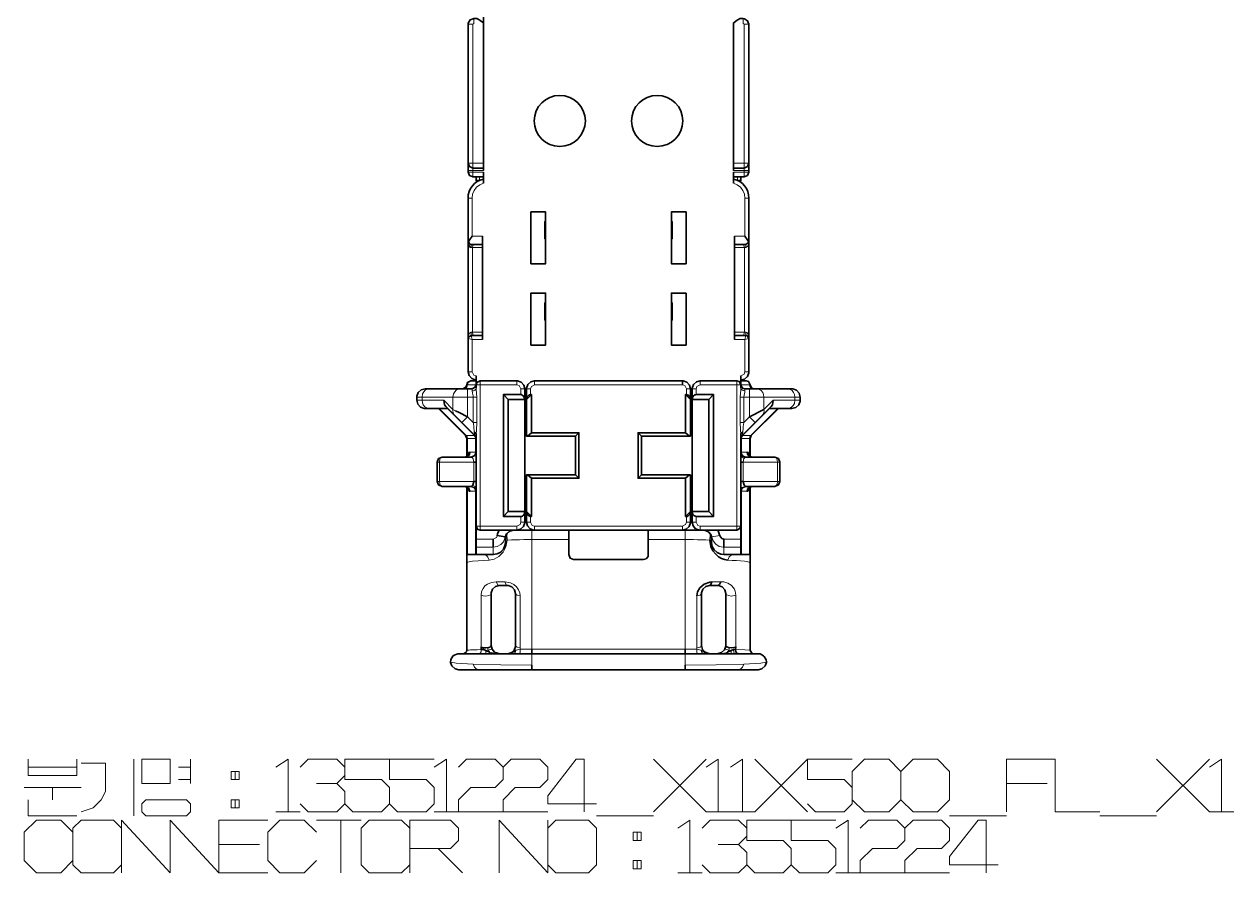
# Model space of a CAD drawing. Header units: millimetres. Extents: x 0 to 174, y 0 to 33.
# Drawn here: x 22.309 to 25.242, y 19.308 to 21.365 of the extents above; entities that cross this region are included whole.
import ezdxf

# ---------------------------------------------------------------- set-up
doc = ezdxf.new("R2010")
doc.units = ezdxf.units.MM
doc.layers.add('PDF_Geomertry', color=7, linetype='Continuous', true_color=0x405f80)

msp = doc.modelspace()

# ---------------------------------------------------------------- linework, layer by layer
at = {"layer": 'PDF_Geomertry', "color": 7, "lineweight": 35}
for points in [[(23.4224, 21.3683), (23.4224, 21.3668), (23.4224, 21.0282), (23.4224, 21.0164), (23.3968, 21.0164), (23.3885, 21.0199), (23.385, 21.0282), (23.385, 21.3649), (23.3853, 21.3675), (23.39, 21.3756), (23.3987, 21.3786), (23.4062, 21.3786), (23.4068, 21.3786), (23.4078, 21.3782), (23.4133, 21.375), (23.4146, 21.3742), (23.4224, 21.3683), (23.4224, 21.5626)], [(23.385, 21.0282), (23.385, 21.0106), (23.385, 21.0065), (23.3885, 20.9982), (23.3968, 20.9947), (23.4224, 20.9947)], [(23.4224, 21.0164), (23.4224, 21.0106)], [(23.4224, 21.0065), (23.4224, 20.9796)], [(24.0287, 20.9947), (24.0543, 20.9947), (24.0626, 20.9982), (24.0661, 21.0065), (24.0661, 21.0106), (24.0661, 21.0282)], [(24.0287, 21.0106), (24.0287, 21.0164)], [(24.0287, 20.9796), (24.0287, 21.0065)], [(23.4047, 20.9947), (23.4047, 20.9868), (23.4054, 20.9825)], [(24.0457, 20.9825), (24.0464, 20.9868), (24.0464, 20.9947)], [(23.5729, 20.8451), (23.571, 20.8451), (23.571, 20.8865), (23.5729, 20.8865)], [(23.8781, 20.8865), (23.88, 20.8865), (23.88, 20.8451), (23.8781, 20.8451)], [(23.4204, 20.6108), (23.3929, 20.6108), (23.3858, 20.6065), (23.385, 20.6031), (23.385, 20.8392), (23.3894, 20.8322), (23.3929, 20.8314), (23.4204, 20.8314)], [(23.3949, 20.851), (23.3894, 20.8433), (23.3856, 20.8364)], [(23.3929, 20.8235), (23.3893, 20.8253), (23.3864, 20.8301)], [(23.4204, 20.8511), (23.4204, 20.6011)], [(24.0307, 20.8511), (24.0307, 20.6011)], [(24.0307, 20.6108), (24.0582, 20.6108), (24.0617, 20.6101), (24.0661, 20.6031), (24.0661, 20.8392), (24.0653, 20.8358), (24.0582, 20.8314), (24.0307, 20.8314)], [(24.0563, 20.8511), (24.0615, 20.8433), (24.0656, 20.8364)], [(23.5729, 20.6896), (23.571, 20.6896), (23.571, 20.6483), (23.5729, 20.6483)], [(23.8781, 20.6896), (23.88, 20.6896), (23.88, 20.6483), (23.8781, 20.6483)], [(23.4047, 20.5026), (23.4026, 20.5028), (23.3938, 20.506), (23.3874, 20.5131), (23.385, 20.5224), (23.385, 20.6031)], [(24.0464, 20.5026), (24.0557, 20.505), (24.0628, 20.5114), (24.066, 20.5203), (24.0661, 20.5224), (24.0661, 20.6031)], [(23.4604, 20.1385), (23.5031, 20.1385), (23.5124, 20.1408), (23.5194, 20.1472), (23.5226, 20.1561), (23.5228, 20.1582), (23.5228, 20.1837), (23.5228, 20.4554), (23.5228, 20.481), (23.5204, 20.4903), (23.514, 20.4974), (23.5051, 20.5006), (23.5031, 20.5007), (23.4144, 20.5007), (23.4067, 20.4967), (23.4047, 20.4908), (23.4047, 20.5125)], [(23.9804, 20.4672), (23.9382, 20.4672), (23.9363, 20.4669), (23.9344, 20.4664), (23.9328, 20.4653), (23.93, 20.4621), (23.9283, 20.4554), (23.9283, 20.481), (23.9283, 20.4829), (23.9317, 20.4919), (23.9387, 20.4983), (23.9479, 20.5007), (24.0365, 20.5007), (24.0425, 20.4988), (24.0464, 20.4908), (24.0464, 20.5125)], [(23.3358, 20.4337), (23.2911, 20.4337), (23.2807, 20.4337), (23.2786, 20.4339), (23.2697, 20.4371), (23.2633, 20.4442), (23.261, 20.4535), (23.261, 20.4613), (23.2611, 20.4633), (23.2643, 20.4722), (23.2714, 20.4786), (23.2807, 20.481), (23.2911, 20.481), (23.3661, 20.481), (23.3838, 20.481), (23.3949, 20.481), (23.4026, 20.4849), (23.4047, 20.4908), (23.4047, 20.4833)], [(23.3735, 20.4811), (23.3722, 20.481), (23.38, 20.4849), (23.3821, 20.4908), (23.384, 20.4967), (23.3919, 20.5007), (23.3932, 20.5007), (23.4047, 20.5007)], [(23.9047, 20.4908), (23.9047, 20.5007), (23.8029, 20.5007), (23.6481, 20.5007), (23.5464, 20.5007), (23.5371, 20.4983), (23.53, 20.4919), (23.5268, 20.4829), (23.5267, 20.481), (23.5267, 20.4554), (23.5285, 20.4621), (23.5312, 20.4653), (23.5329, 20.4664), (23.5347, 20.4669), (23.5365, 20.4672), (23.5385, 20.4672), (23.5267, 20.4554), (23.5267, 20.3668), (23.529, 20.3668)], [(23.9219, 20.3668), (23.9243, 20.3668), (23.9243, 20.4554), (23.9125, 20.4672), (23.9144, 20.4672), (23.92, 20.4651), (23.9215, 20.4638), (23.9236, 20.4599), (23.9243, 20.4554), (23.9243, 20.481), (23.9221, 20.4903), (23.9157, 20.4974), (23.9067, 20.5006), (23.9047, 20.5007)], [(24.0464, 20.5007), (24.0579, 20.5007), (24.0592, 20.5007), (24.0651, 20.4988), (24.069, 20.4908), (24.0729, 20.4829), (24.0789, 20.481), (24.0776, 20.4811)], [(24.0464, 20.4833), (24.0464, 20.4908), (24.0503, 20.4829), (24.0563, 20.481), (24.0674, 20.481), (24.085, 20.481), (24.16, 20.481), (24.1704, 20.481), (24.1724, 20.4808), (24.1814, 20.4776), (24.1878, 20.4706), (24.1901, 20.4613), (24.1901, 20.4535), (24.19, 20.4514), (24.1868, 20.4425), (24.1797, 20.4361), (24.1704, 20.4337), (24.16, 20.4337), (24.1153, 20.4337)], [(23.4047, 20.3607), (23.4018, 20.3678), (23.3699, 20.3997), (23.3522, 20.4174), (23.3314, 20.4382), (23.3281, 20.4428), (23.3264, 20.4535)], [(23.4824, 20.4554), (23.5228, 20.4554), (23.5206, 20.4628), (23.5197, 20.4638), (23.5165, 20.4661), (23.5142, 20.4671), (23.5129, 20.4672), (23.4706, 20.4672), (23.4706, 20.1719), (23.5129, 20.1719), (23.5149, 20.1721), (23.5167, 20.1728), (23.5183, 20.1739), (23.5211, 20.1771), (23.5228, 20.1837), (23.4824, 20.1837), (23.4706, 20.1719)], [(23.4824, 20.1837), (23.4824, 20.4554), (23.4706, 20.4672)], [(23.5385, 20.1719), (23.5385, 20.2644), (23.6537, 20.2644), (23.6537, 20.3747), (23.5385, 20.3747), (23.5385, 20.4672)], [(23.9125, 20.3747), (23.9125, 20.4672)], [(23.9804, 20.1719), (23.9804, 20.4672), (23.9686, 20.4554)], [(24.1025, 20.4313), (24.0674, 20.4136), (24.0813, 20.3997), (24.0989, 20.4174), (24.1197, 20.4382), (24.1231, 20.4428), (24.1247, 20.4535)], [(23.3132, 20.4337), (23.3792, 20.3678), (23.3821, 20.3607), (23.3821, 20.3168)], [(23.3546, 20.4282), (23.3637, 20.4236), (23.3838, 20.4136), (23.3699, 20.3997)], [(24.1379, 20.4337), (24.0719, 20.3678), (24.069, 20.3607), (24.069, 20.3168)], [(24.0813, 20.3997), (24.0493, 20.3678), (24.0464, 20.3607)], [(23.4, 20.3765), (23.4008, 20.3763), (23.4039, 20.3738), (23.4047, 20.3714), (23.4047, 20.3649), (23.4047, 20.174), (23.4047, 20.17), (23.4047, 20.1503), (23.4047, 20.1483), (23.4086, 20.1404), (23.4144, 20.1385), (23.45, 20.1385), (23.4604, 20.1385), (23.4567, 20.1294), (23.4557, 20.1251)], [(23.5385, 20.3747), (23.529, 20.3668), (23.6458, 20.3668), (23.6537, 20.3747)], [(23.6458, 20.2724), (23.6458, 20.3668)], [(23.9125, 20.1719), (23.9125, 20.2644), (23.7974, 20.2644), (23.7974, 20.3747)], [(23.7974, 20.2644), (23.8053, 20.2724), (23.8053, 20.3668)], [(24.0511, 20.3765), (24.0501, 20.3763), (24.0472, 20.3738), (24.0464, 20.3714), (24.0464, 20.3649), (24.0464, 20.17), (24.0464, 20.1503), (24.0464, 20.1483)], [(23.4047, 20.3274), (23.4013, 20.3192), (23.3929, 20.3156), (23.3219, 20.3156), (23.3136, 20.3121), (23.3101, 20.3038), (23.3101, 20.2565), (23.3136, 20.2482), (23.3219, 20.2447), (23.3929, 20.2447), (23.3953, 20.2457), (23.3969, 20.2478), (23.399, 20.2565), (23.4047, 20.2565)], [(23.3835, 20.3182), (23.3778, 20.3156), (23.3822, 20.3164), (23.3858, 20.3189), (23.3885, 20.3224), (23.3896, 20.3274), (23.3871, 20.3265), (23.3851, 20.3243), (23.3835, 20.3207)], [(24.0464, 20.3274), (24.0499, 20.319), (24.0582, 20.3156), (24.129, 20.3156), (24.1374, 20.3122), (24.1408, 20.3038), (24.1408, 20.2565), (24.1375, 20.2482), (24.129, 20.2447), (24.0582, 20.2447)], [(24.0686, 20.3172), (24.0676, 20.3207), (24.0658, 20.3244), (24.064, 20.3265), (24.0615, 20.3274), (24.0624, 20.3231), (24.0647, 20.3193), (24.0683, 20.3167), (24.0732, 20.3156)], [(23.399, 20.3038), (23.4047, 20.3038)], [(24.0464, 20.3038), (24.0521, 20.3038)], [(24.0676, 20.3182), (24.0732, 20.3157)], [(23.9219, 20.2724), (23.9243, 20.2724), (23.9243, 20.1837), (23.9243, 20.1582), (23.9243, 20.1561), (23.921, 20.1472), (23.9139, 20.1408), (23.9047, 20.1385), (23.5464, 20.1385), (23.5444, 20.1386), (23.5354, 20.1418), (23.529, 20.1489), (23.5267, 20.1582), (23.5267, 20.1837), (23.5267, 20.2724), (23.529, 20.2724)], [(23.6537, 20.2644), (23.6458, 20.2724), (23.529, 20.2724), (23.5385, 20.2644)], [(23.9125, 20.2644), (23.9219, 20.2724), (23.8053, 20.2724)], [(23.3835, 20.2396), (23.386, 20.235), (23.3883, 20.2332), (23.3896, 20.2329), (23.3861, 20.2414), (23.3778, 20.2447), (23.3835, 20.2422)], [(23.3821, 20.2435), (23.3821, 20.17), (23.3821, 20.1503), (23.3821, 20.1385), (23.3821, 20.0794), (23.3835, 20.0794), (23.4033, 20.0794), (23.4047, 20.0794)], [(23.4047, 20.2329), (23.4011, 20.2414), (23.3929, 20.2447)], [(24.0464, 20.2565), (24.0521, 20.2565), (24.0542, 20.2478), (24.0558, 20.2457), (24.0582, 20.2447), (24.0499, 20.2413), (24.0464, 20.2329)], [(24.0676, 20.2422), (24.0732, 20.2447), (24.0689, 20.2439), (24.0651, 20.2415), (24.0626, 20.2379), (24.0615, 20.2329), (24.0632, 20.2333), (24.0643, 20.2342), (24.0676, 20.2396), (24.0686, 20.2432)], [(24.069, 20.2435), (24.069, 20.17), (24.069, 20.1503), (24.069, 20.0794), (24.069, 20.0774), (24.069, 20.0753), (24.069, 20.0726), (24.069, 20.0597), (24.069, 19.8471), (24.0736, 19.84), (24.0769, 19.8392)], [(23.9686, 20.1837), (23.9804, 20.1719), (23.9382, 20.1719), (23.9326, 20.1739), (23.9311, 20.1754), (23.929, 20.1792), (23.9283, 20.1837), (23.9283, 20.1582), (23.9306, 20.1489), (23.9369, 20.1418), (23.946, 20.1386), (23.9479, 20.1385)], [(23.4047, 20.1483), (23.4047, 20.1217), (23.4047, 20.1169), (23.4047, 20.0974), (23.4047, 20.08), (23.4047, 20.0794), (23.446, 20.0794), (23.4556, 20.081), (23.4642, 20.0856), (23.4707, 20.0928), (23.4746, 20.1017), (23.4756, 20.1089), (23.4756, 20.1093), (23.4756, 20.1188), (23.4751, 20.1219), (23.4782, 20.1296), (23.4853, 20.136), (23.4946, 20.1385)], [(23.4751, 20.1222), (23.4557, 20.1253)], [(23.4953, 20.1385), (23.486, 20.1361), (23.4789, 20.1297), (23.4757, 20.1207), (23.4756, 20.1188)], [(23.5464, 20.1385), (23.5031, 20.1385)], [(23.8219, 20.1385), (23.8219, 20.1157), (23.8219, 20.0794), (23.8214, 20.0751), (23.8169, 20.0694), (23.8101, 20.0676), (23.6408, 20.0676), (23.6325, 20.071), (23.629, 20.0794), (23.629, 20.1157), (23.629, 20.1385)], [(23.9047, 20.1385), (23.9479, 20.1385), (23.9906, 20.1385), (23.9926, 20.1346), (23.9954, 20.1251), (24.0006, 20.1181), (24.005, 20.1169), (24.005, 20.0974)], [(23.9558, 20.1385), (23.9578, 20.1383), (23.9668, 20.1351), (23.9732, 20.1281), (23.9756, 20.1188), (23.9756, 20.1093), (23.9756, 20.1089), (23.9771, 20.0993), (23.9818, 20.0908), (23.9889, 20.0842), (23.9978, 20.0803), (24.005, 20.0794), (24.0464, 20.0794), (24.0478, 20.0794), (24.0676, 20.0794), (24.069, 20.0794)], [(23.9565, 20.1385), (23.9632, 20.1371), (23.9692, 20.1336), (23.9735, 20.1283), (23.976, 20.1219), (23.9756, 20.1188)], [(23.9906, 20.1385), (24.0011, 20.1385), (24.0365, 20.1385), (24.0444, 20.1424), (24.0464, 20.1483), (24.0464, 20.1169), (24.0464, 20.0974), (24.0464, 20.08), (24.0464, 20.0794)], [(23.446, 20.0974), (23.446, 20.1169)], [(24.0149, 20.066), (24.0071, 20.0672), (23.9996, 20.0699), (23.9922, 20.0743), (23.9856, 20.0803), (23.9789, 20.0889), (23.974, 20.0989), (23.9711, 20.1144)], [(23.3821, 20.0794), (23.3821, 20.0776), (23.3821, 20.0726), (23.3821, 20.0649), (23.3821, 20.0632), (23.3821, 20.0597), (23.3821, 19.8471), (23.3813, 19.8439), (23.3742, 19.8392)], [(23.815, 20.0686), (23.8189, 20.0714)], [(23.5011, 19.8475), (23.4931, 19.8426), (23.4869, 19.8401), (23.4804, 19.8392), (23.4897, 19.8415), (23.4968, 19.8479), (23.5, 19.8569), (23.5001, 19.8589), (23.5001, 19.9849), (23.4978, 19.9942), (23.4914, 20.0013), (23.4825, 20.0044), (23.4804, 20.0046), (23.4608, 20.0046), (23.4515, 20.0022), (23.4444, 19.9958), (23.4412, 19.9869), (23.4411, 19.9849), (23.4411, 19.8589), (23.4394, 19.8561), (23.435, 19.854), (23.4282, 19.8531), (23.4214, 19.8536), (23.4165, 19.8553), (23.4171, 19.8492)], [(23.9706, 20.0046), (23.9718, 20.0049), (23.9726, 20.0054), (23.974, 20.0069), (23.9762, 20.0131), (23.971, 20.0125), (23.9579, 20.0076), (23.9472, 19.9986), (23.9417, 19.9894), (23.9396, 19.9792)], [(23.9565, 19.8435), (23.9656, 19.8399), (23.9706, 19.8392), (23.9686, 19.8393), (23.9597, 19.8426), (23.9532, 19.8497), (23.951, 19.8589), (23.951, 19.9849), (23.951, 19.9869), (23.9543, 19.9958), (23.9614, 20.0022), (23.9706, 20.0046), (23.9903, 20.0046), (23.9922, 20.0044), (24.0012, 20.0013), (24.0076, 19.9942), (24.01, 19.9849), (24.01, 19.8589), (24.0099, 19.8572), (24.0068, 19.8482), (23.9999, 19.8417), (23.9911, 19.8393)], [(23.9903, 20.0046), (23.9919, 20.0049), (23.9949, 20.0071), (23.9978, 20.0135)], [(23.4411, 19.8589), (23.4431, 19.8503)], [(24.01, 19.8589), (24.01, 19.8583), (24.0103, 19.8578), (24.0111, 19.8567), (24.0124, 19.8556), (24.0168, 19.8539), (24.0235, 19.8531), (24.0346, 19.8553), (24.0339, 19.8492)], [(23.9115, 19.8113), (23.9115, 19.7999), (24.0396, 19.7999), (24.0888, 19.7999), (24.0975, 19.8022), (24.1053, 19.8094), (24.1083, 19.8181), (24.1085, 19.8196), (24.1078, 19.8243), (24.1033, 19.8326), (24.1018, 19.8343), (24.0933, 19.8388), (24.0911, 19.839), (24.0888, 19.8392), (23.9115, 19.8392), (23.5394, 19.8392), (23.3624, 19.8392), (23.36, 19.839), (23.3511, 19.8357), (23.3485, 19.8335), (23.3435, 19.8253), (23.3432, 19.8243), (23.3431, 19.8233), (23.3426, 19.8196), (23.3428, 19.8181), (23.3457, 19.8094), (23.3536, 19.8022), (23.3624, 19.7999), (23.4115, 19.7999), (23.5394, 19.7999)], [(23.4367, 19.8429), (23.4301, 19.8461), (23.4283, 19.8471), (23.4226, 19.8492), (23.4172, 19.8492)], [(23.4432, 19.85), (23.4494, 19.8428), (23.4511, 19.8418), (23.46, 19.8393), (23.4608, 19.8392)], [(23.4807, 19.8393), (23.4804, 19.8392)], [(23.5394, 19.8392), (23.5394, 19.8504)], [(23.9115, 19.8504), (23.9115, 19.8392)], [(23.9704, 19.8393), (23.9706, 19.8392)], [(24.0143, 19.8429), (24.021, 19.8461), (24.0229, 19.8472), (24.0287, 19.8492), (24.0339, 19.8492), (24.0344, 19.8438), (24.0365, 19.8408), (24.0379, 19.8399), (24.04, 19.8393)], [(23.3426, 19.8196), (23.3426, 19.8206)], [(23.4964, 19.7999), (23.4608, 19.7999)], [(23.9115, 19.7999), (23.5394, 19.7999), (23.5394, 19.8113)], [(23.9547, 19.7999), (23.9903, 19.7999)]]:
    msp.add_lwpolyline(points, dxfattribs=at)
at = {"layer": 'PDF_Geomertry', "color": 7, "lineweight": 13}
for points in [[(23.385, 21.0282), (23.3854, 21.0282), (23.3968, 21.0282), (23.3968, 21.3649), (23.385, 21.3649)], [(23.3987, 21.3786), (23.3987, 21.3668), (23.3968, 21.3649)], [(24.0287, 21.0282), (24.0543, 21.0282), (24.0543, 21.3649)], [(24.0524, 21.3786), (24.0524, 21.3668), (24.0543, 21.3649), (24.0661, 21.3649)], [(23.4224, 21.0282), (23.3968, 21.0282), (23.3968, 21.0164), (23.3968, 21.0106), (23.385, 21.0106)], [(23.3968, 20.9947), (23.3968, 21.0065), (23.385, 21.0065)], [(23.4224, 21.0106), (23.3968, 21.0106), (23.3968, 21.0065), (23.4224, 21.0065)], [(24.0287, 21.0106), (24.0543, 21.0106), (24.0543, 21.0065), (24.0287, 21.0065)], [(24.0661, 21.0282), (24.0574, 21.0282), (24.0543, 21.0282), (24.0543, 21.0164), (24.0543, 21.0106), (24.0661, 21.0106)], [(24.0543, 20.9947), (24.0543, 21.0065), (24.0661, 21.0065)], [(23.4224, 20.9796), (23.4133, 20.9758), (23.4057, 20.9699), (23.3997, 20.9621), (23.3961, 20.9531), (23.3949, 20.9436)], [(23.4047, 20.9868), (23.4125, 20.9868), (23.4125, 20.9947)], [(23.4125, 20.9868), (23.4133, 20.9868)], [(24.0661, 20.9436), (24.0563, 20.9436), (24.055, 20.9532), (24.0512, 20.9622), (24.0453, 20.97), (24.0375, 20.976), (24.0287, 20.9796)], [(24.0385, 20.9868), (24.0378, 20.9868)], [(24.0464, 20.9868), (24.0385, 20.9868), (24.0385, 20.9947)], [(23.4204, 20.8511), (23.3949, 20.8511), (23.3949, 20.9436), (23.385, 20.9436)], [(24.0563, 20.9436), (24.0563, 20.8511), (24.0307, 20.8511)], [(23.385, 20.8393), (23.3864, 20.8301)], [(23.3929, 20.6188), (23.3886, 20.6164), (23.3871, 20.6136), (23.3854, 20.6078), (23.385, 20.6031), (23.3949, 20.6011), (23.3929, 20.6108), (23.3929, 20.6188), (23.3961, 20.6188), (23.3961, 20.8235), (23.3929, 20.8235), (23.3929, 20.8314)], [(23.3993, 20.8314), (23.3989, 20.8314), (23.3986, 20.8312), (23.3981, 20.8307), (23.3969, 20.829), (23.3961, 20.8235), (23.4204, 20.8235)], [(24.0307, 20.8235), (24.055, 20.8235), (24.054, 20.829), (24.0531, 20.8307), (24.0518, 20.8314)], [(24.0582, 20.8314), (24.0582, 20.8235), (24.055, 20.8235), (24.055, 20.6188), (24.0582, 20.6188), (24.0582, 20.6108), (24.0563, 20.6011), (24.0661, 20.6031), (24.0656, 20.6085), (24.064, 20.6138), (24.0613, 20.6175), (24.0582, 20.6188)], [(24.0582, 20.8235), (24.0624, 20.826), (24.064, 20.8286), (24.0657, 20.8344), (24.0661, 20.8392)], [(23.4204, 20.6011), (23.3949, 20.6011), (23.3949, 20.5224), (23.385, 20.5224)], [(23.4204, 20.6188), (23.3961, 20.6188), (23.3969, 20.6132), (23.3981, 20.6115), (23.3993, 20.6108)], [(24.0518, 20.6108), (24.0521, 20.611), (24.0525, 20.611), (24.0531, 20.6115), (24.054, 20.6132), (24.055, 20.6188), (24.0307, 20.6188)], [(24.0661, 20.5224), (24.0563, 20.5224), (24.0563, 20.6011), (24.0307, 20.6011)], [(23.3949, 20.5224), (23.3987, 20.5144), (23.4047, 20.5125)], [(24.0464, 20.5125), (24.0543, 20.5164), (24.0563, 20.5224)], [(23.3546, 20.4282), (23.3485, 20.4313), (23.3485, 20.4613), (23.2735, 20.4613), (23.2749, 20.4689), (23.2775, 20.4739), (23.2814, 20.4778), (23.286, 20.4801), (23.2911, 20.481)], [(23.3349, 20.4337), (23.4004, 20.3678), (23.4018, 20.3678), (23.4, 20.3765), (23.3997, 20.3781), (23.399, 20.3879), (23.3979, 20.3976), (23.3975, 20.3999), (23.3838, 20.4136), (23.3838, 20.4613), (23.3485, 20.4613), (23.3499, 20.4689), (23.3526, 20.4739), (23.3564, 20.4778), (23.3611, 20.4801), (23.3661, 20.481)], [(23.3736, 20.481), (23.3756, 20.4811), (23.3774, 20.4817), (23.379, 20.4826), (23.3818, 20.4853), (23.3835, 20.4908), (23.3821, 20.4908)], [(23.4047, 20.4958), (23.4036, 20.4935), (23.4033, 20.4908), (23.3835, 20.4908), (23.3851, 20.4962), (23.3878, 20.499), (23.3894, 20.4999), (23.3912, 20.5004), (23.3932, 20.5007)], [(23.3838, 20.481), (23.3838, 20.4613), (23.3975, 20.4613), (23.3975, 20.3999), (23.406, 20.3999), (23.4051, 20.3807), (23.4047, 20.3714)], [(23.3935, 20.481), (23.3954, 20.4811), (23.3972, 20.4817), (23.3989, 20.4826), (23.4017, 20.4853), (23.4033, 20.4908), (23.4047, 20.4908), (23.4144, 20.4908), (23.4144, 20.5007)], [(23.3949, 20.476), (23.3986, 20.4765), (23.4018, 20.4781), (23.4031, 20.4792), (23.4039, 20.4804), (23.4047, 20.4833), (23.4049, 20.4794), (23.406, 20.4613)], [(23.406, 20.3999), (23.406, 20.4613), (23.3975, 20.4613), (23.3971, 20.4644), (23.3957, 20.4707), (23.3949, 20.476), (23.3949, 20.481)], [(23.5129, 20.4672), (23.5129, 20.481), (23.509, 20.4889), (23.5031, 20.4908), (23.4144, 20.4908), (23.4144, 20.174), (23.4144, 20.17), (23.4144, 20.1503), (23.4144, 20.1483), (23.45, 20.1483), (23.5031, 20.1483), (23.511, 20.1522), (23.5129, 20.1582), (23.5129, 20.1719)], [(23.5031, 20.5007), (23.5031, 20.4908)], [(23.5129, 20.481), (23.5228, 20.481)], [(23.5464, 20.5007), (23.5464, 20.4908), (23.5385, 20.4868), (23.5365, 20.481), (23.5267, 20.481)], [(23.5365, 20.4672), (23.5365, 20.481)], [(23.5464, 20.4908), (23.6537, 20.4908), (23.6596, 20.4908), (23.7915, 20.4908), (23.7974, 20.4908), (23.8069, 20.4908), (23.9047, 20.4908), (23.9106, 20.4889), (23.9144, 20.481), (23.9243, 20.481)], [(23.9144, 20.4672), (23.9144, 20.481)], [(23.9382, 20.4672), (23.9382, 20.481), (23.9283, 20.481)], [(23.9479, 20.5007), (23.9479, 20.4908), (23.9401, 20.4868), (23.9382, 20.481)], [(24.0365, 20.5007), (24.0365, 20.4908), (23.9479, 20.4908)], [(24.0464, 20.1483), (24.0392, 20.1483), (24.0365, 20.1483), (24.0365, 20.1503), (24.0365, 20.17), (24.0365, 20.4908), (24.0464, 20.4908), (24.0478, 20.4908), (24.0475, 20.4935), (24.0464, 20.4958)], [(24.0563, 20.476), (24.0558, 20.4731), (24.0543, 20.466), (24.0536, 20.4613), (24.0674, 20.4613), (24.0674, 20.4136), (24.0536, 20.3999), (24.0536, 20.4613), (24.0451, 20.4613), (24.0461, 20.4785), (24.0464, 20.4833), (24.0475, 20.48), (24.0518, 20.4768), (24.0563, 20.476), (24.0563, 20.481)], [(24.0576, 20.481), (24.0539, 20.4817), (24.0521, 20.4826), (24.0507, 20.4839), (24.0486, 20.4871), (24.0478, 20.4908), (24.0676, 20.4908), (24.0683, 20.4871), (24.0706, 20.4839), (24.0774, 20.481)], [(24.0579, 20.5007), (24.0617, 20.4999), (24.0633, 20.499), (24.0647, 20.4978), (24.0669, 20.4946), (24.0676, 20.4908), (24.069, 20.4908)], [(24.16, 20.4337), (24.165, 20.4346), (24.1697, 20.4369), (24.1736, 20.4408), (24.1762, 20.4458), (24.1776, 20.4535), (24.1247, 20.4535), (24.1025, 20.4313), (24.1025, 20.4613), (24.0674, 20.4613), (24.0674, 20.481)], [(24.16, 20.481), (24.1664, 20.4797), (24.1708, 20.4768), (24.1744, 20.4725), (24.1768, 20.4672), (24.1776, 20.4613), (24.1025, 20.4613), (24.1018, 20.4672), (24.0994, 20.4725), (24.0958, 20.4768), (24.0912, 20.4797), (24.085, 20.481)], [(23.261, 20.4613), (23.2735, 20.4613), (23.2735, 20.4535), (23.261, 20.4535)], [(23.2911, 20.4337), (23.2847, 20.435), (23.2801, 20.4379), (23.2765, 20.4422), (23.2743, 20.4475), (23.2735, 20.4535), (23.3264, 20.4535), (23.3485, 20.4313), (23.3482, 20.4272), (23.3486, 20.4235), (23.35, 20.4201), (23.3522, 20.4174)], [(24.0451, 20.4613), (24.0451, 20.3999), (24.0536, 20.3999), (24.0522, 20.3901), (24.0521, 20.3879), (24.0521, 20.3864), (24.0511, 20.3765), (24.0493, 20.3678), (24.0507, 20.3678), (24.1162, 20.4337)], [(24.1901, 20.4535), (24.1776, 20.4535), (24.1776, 20.4613), (24.1901, 20.4613)], [(23.4047, 20.3607), (23.4033, 20.3607), (23.4025, 20.3646), (23.4004, 20.3678), (23.3806, 20.3678), (23.315, 20.4337)], [(24.1361, 20.4337), (24.0706, 20.3678), (24.0719, 20.3678)], [(24.0989, 20.4174), (24.101, 20.4201), (24.1024, 20.4235), (24.1029, 20.4272), (24.1025, 20.4313)], [(24.0451, 20.3999), (24.046, 20.3807), (24.0464, 20.3714)], [(23.3896, 20.3274), (23.4033, 20.3274), (23.4033, 20.3607), (23.3835, 20.3607), (23.3826, 20.3646), (23.3806, 20.3678), (23.3792, 20.3678)], [(23.3835, 20.3207), (23.3835, 20.3607), (23.3821, 20.3607)], [(24.069, 20.3607), (24.0676, 20.3607), (24.0683, 20.3646), (24.0706, 20.3678), (24.0507, 20.3678), (24.0486, 20.3646), (24.0478, 20.3607), (24.0464, 20.3607)], [(24.0681, 20.3178), (24.0676, 20.3207), (24.0676, 20.3607), (24.0478, 20.3607), (24.0478, 20.3274), (24.0464, 20.3274)], [(23.3915, 20.3156), (23.3958, 20.3164), (23.3996, 20.3189), (23.4022, 20.3224), (23.4033, 20.3274), (23.4047, 20.3274)], [(24.0615, 20.3274), (24.0478, 20.3274), (24.0486, 20.3231), (24.051, 20.3193), (24.0546, 20.3167), (24.0596, 20.3156)], [(23.3101, 20.3038), (23.3158, 20.3038), (23.3158, 20.2565), (23.399, 20.2565), (23.399, 20.3038), (23.3158, 20.3038), (23.3168, 20.3104), (23.3186, 20.3136), (23.3196, 20.3147), (23.3208, 20.3154), (23.3219, 20.3156)], [(23.3831, 20.3178), (23.3835, 20.3207), (23.3825, 20.3172)], [(23.3929, 20.3156), (23.3946, 20.3151), (23.3956, 20.3143), (23.3975, 20.3115), (23.399, 20.3038)], [(24.0582, 20.3156), (24.0565, 20.3151), (24.0542, 20.3126), (24.0486, 20.3161), (24.0465, 20.3204), (24.0464, 20.3214)], [(24.054, 20.3126), (24.0521, 20.3038), (24.0521, 20.2565), (24.1353, 20.2565), (24.1353, 20.3038), (24.0521, 20.3038)], [(24.1408, 20.3038), (24.1353, 20.3038), (24.1347, 20.3083), (24.1335, 20.3122), (24.1325, 20.3136), (24.1314, 20.3147), (24.1303, 20.3154), (24.129, 20.3156)], [(23.3101, 20.2565), (23.3158, 20.2565), (23.3162, 20.2521), (23.3176, 20.2482), (23.3186, 20.2468), (23.3196, 20.2457), (23.3219, 20.2447)], [(23.3825, 20.2432), (23.3835, 20.2396)], [(23.3835, 20.0794), (23.3835, 20.1385), (23.3835, 20.1503), (23.3835, 20.17), (23.3835, 20.2396), (23.3831, 20.2426)], [(23.3915, 20.2447), (23.3965, 20.2436), (23.4, 20.2411), (23.4025, 20.2374), (23.4033, 20.2329), (23.4047, 20.2329)], [(23.3969, 20.2478), (23.4025, 20.2442), (23.4046, 20.24), (23.4047, 20.2389)], [(24.0464, 20.2329), (24.0478, 20.2329), (24.0489, 20.2379), (24.0515, 20.2415), (24.0551, 20.2439), (24.0596, 20.2447)], [(24.0679, 20.2426), (24.0676, 20.2396), (24.0676, 20.17), (24.0676, 20.1503), (24.0676, 20.1385), (24.0676, 20.0794)], [(24.129, 20.2447), (24.1303, 20.245), (24.1314, 20.2457), (24.1325, 20.2468), (24.1342, 20.25), (24.1353, 20.2565), (24.1408, 20.2565)], [(23.4033, 20.0794), (23.4033, 20.1385), (23.4033, 20.1503), (23.4033, 20.17), (23.4033, 20.2329), (23.3896, 20.2329)], [(24.0478, 20.0794), (24.0478, 20.1385), (24.0478, 20.1503), (24.0478, 20.17), (24.0478, 20.2329), (24.0615, 20.2329)], [(23.5228, 20.1582), (23.5129, 20.1582)], [(23.5365, 20.1582), (23.5267, 20.1582)], [(23.5464, 20.1483), (23.5406, 20.1503), (23.5365, 20.1582), (23.5365, 20.1719)], [(23.9047, 20.1483), (23.9125, 20.1522), (23.9144, 20.1582), (23.9144, 20.1719)], [(23.9144, 20.1582), (23.9243, 20.1582)], [(23.9479, 20.1385), (23.9479, 20.1483), (23.9421, 20.1503), (23.9382, 20.1582), (23.9283, 20.1582)], [(23.9382, 20.1582), (23.9382, 20.1719)], [(23.4144, 20.1385), (23.4144, 20.1483), (23.405, 20.1483), (23.4047, 20.1483)], [(23.4557, 20.1251), (23.4539, 20.1208), (23.446, 20.1169), (23.4047, 20.1169)], [(23.4363, 20.066), (23.4486, 20.0685), (23.46, 20.0747), (23.47, 20.085), (23.4769, 20.0983), (23.48, 20.1144), (23.4804, 20.1144), (23.4903, 20.1149), (23.5001, 20.1151), (23.51, 20.1154), (23.5199, 20.1156), (23.5297, 20.1157), (23.5394, 20.1157), (23.5394, 20.1385)], [(23.446, 20.0974), (23.4556, 20.0989), (23.4642, 20.1035), (23.4707, 20.1107), (23.4746, 20.1196), (23.4751, 20.1219)], [(23.4796, 20.1188), (23.4779, 20.1281)], [(23.5031, 20.1483), (23.5031, 20.1385)], [(23.9047, 20.1385), (23.9047, 20.1483), (23.5464, 20.1483), (23.5464, 20.1385)], [(23.9711, 20.1144), (23.9612, 20.1149), (23.9514, 20.1151), (23.9415, 20.1154), (23.9318, 20.1156), (23.9219, 20.1157), (23.9121, 20.1157), (23.9115, 20.1157), (23.9115, 20.1385)], [(23.9479, 20.1483), (24.0011, 20.1483), (24.0365, 20.1483), (24.0365, 20.1385)], [(23.9732, 20.1281), (23.9715, 20.1188), (23.9756, 20.1193)], [(23.9758, 20.1222), (23.9953, 20.1253)], [(24.0464, 20.08), (24.005, 20.08), (24.005, 20.0974), (24.0037, 20.0974), (23.9943, 20.0993), (23.986, 20.1043), (23.985, 20.1051), (23.979, 20.1128), (23.976, 20.1219)], [(23.4756, 20.1093), (23.4732, 20.0979), (23.4699, 20.0919), (23.4651, 20.0869), (23.4593, 20.0832), (23.4529, 20.0808), (23.446, 20.08), (23.446, 20.0974), (23.4047, 20.0974)], [(23.4756, 20.1193), (23.4796, 20.1188), (23.48, 20.1144), (23.4756, 20.1151)], [(23.629, 20.1157), (23.5394, 20.1157), (23.5394, 19.8504), (23.9115, 19.8504), (23.9115, 20.1157), (23.8219, 20.1157)], [(23.9715, 20.1188), (23.9711, 20.1144), (23.9756, 20.1151)], [(23.9756, 20.1093), (23.9764, 20.1025), (23.9787, 20.0961), (23.9825, 20.0904), (23.9875, 20.0857), (23.9936, 20.0824), (24.005, 20.08), (24.005, 20.0794)], [(24.0464, 20.1169), (24.005, 20.1169)], [(24.0464, 20.0974), (24.005, 20.0974)], [(23.3821, 20.0597), (23.3821, 20.0599), (23.3822, 20.0601), (23.3825, 20.0604), (23.3836, 20.0608), (23.3954, 20.0631), (23.4363, 20.066), (23.4333, 20.0732), (23.4299, 20.0769), (23.4233, 20.0794)], [(23.446, 20.0794), (23.446, 20.08), (23.4047, 20.08)], [(24.0276, 20.0794), (24.0257, 20.0792), (24.0218, 20.0775), (24.0185, 20.0742), (24.0149, 20.066), (24.016, 20.066), (24.0258, 20.0654), (24.0357, 20.0649), (24.0456, 20.064), (24.0553, 20.0632)], [(24.069, 20.0597), (24.069, 20.0599), (24.0689, 20.06), (24.0685, 20.0604), (24.0668, 20.0611), (24.0656, 20.0614), (24.061, 20.0624), (24.0553, 20.0631)], [(23.4532, 20.0135), (23.4417, 20.0121), (23.4318, 20.0078), (23.426, 20.0033), (23.4213, 19.9975), (23.4179, 19.9901), (23.4165, 19.9813), (23.4214, 19.9796), (23.4282, 19.979), (23.435, 19.98), (23.4394, 19.9822), (23.4411, 19.9849)], [(23.4608, 20.0046), (23.4589, 20.005), (23.4571, 20.0061), (23.4536, 20.0119), (23.4532, 20.0135), (23.4749, 20.0131)], [(23.5115, 19.9792), (23.5106, 19.9868), (23.5076, 19.9942), (23.5026, 20.001), (23.496, 20.0065), (23.4882, 20.0106), (23.4749, 20.0131), (23.4751, 20.0115), (23.4776, 20.0061), (23.4794, 20.0047), (23.4804, 20.0046)], [(23.9978, 20.0135), (23.9762, 20.0131)], [(24.0346, 19.9813), (24.0329, 19.9908), (24.0308, 19.9957), (24.025, 20.0033), (24.0229, 20.0051), (24.0146, 20.0103), (24.0053, 20.0131), (23.9979, 20.0135)], [(23.4165, 19.8553), (23.4165, 19.9813)], [(23.5001, 19.8589), (23.5001, 19.8585), (23.5006, 19.8574), (23.5014, 19.8565), (23.5042, 19.8549), (23.5115, 19.8532), (23.5115, 19.9792), (23.5042, 19.9808), (23.5014, 19.9825), (23.5006, 19.9835), (23.5001, 19.9844), (23.5001, 19.9849)], [(23.951, 19.8589), (23.9501, 19.8569), (23.949, 19.856), (23.9478, 19.8551), (23.9396, 19.8532), (23.9396, 19.9792), (23.9478, 19.9811), (23.951, 19.9849)], [(24.01, 19.9849), (24.01, 19.9843), (24.0103, 19.9837), (24.0111, 19.9826), (24.0124, 19.9815), (24.0168, 19.9799), (24.0235, 19.979), (24.0346, 19.9813), (24.0346, 19.8553)], [(23.3828, 19.8474), (23.3821, 19.8471)], [(23.3828, 19.8475), (23.3843, 19.8476), (23.3872, 19.8479), (23.3908, 19.8482)], [(23.411, 19.8393), (23.4132, 19.8399), (23.4146, 19.8408), (23.4165, 19.8438), (23.4172, 19.8492), (23.4074, 19.8489), (23.3975, 19.8485), (23.391, 19.8482)], [(23.4115, 19.7999), (23.4043, 19.8025), (23.4006, 19.8064), (23.3972, 19.8138), (23.4646, 19.8118), (23.5394, 19.8113), (23.5394, 19.8392)], [(23.4283, 19.8471), (23.4281, 19.84), (23.4279, 19.8394), (23.4278, 19.8393), (23.4278, 19.8393), (23.4278, 19.8392)], [(23.4608, 19.8393), (23.4575, 19.8393), (23.4478, 19.8403), (23.4382, 19.8425), (23.4367, 19.8429), (23.4337, 19.8478), (23.4301, 19.8461)], [(23.4318, 19.8535), (23.4337, 19.8478), (23.4415, 19.8504), (23.4425, 19.8506), (23.4428, 19.8504), (23.4431, 19.8504), (23.4431, 19.8503)], [(23.4382, 19.8425), (23.4382, 19.8392)], [(23.5115, 19.8532), (23.5114, 19.8504), (23.5019, 19.8479), (23.5011, 19.8475), (23.5004, 19.8438), (23.4975, 19.8401), (23.4947, 19.8393)], [(23.5099, 19.8393), (23.5107, 19.8406), (23.5111, 19.8431), (23.5114, 19.8504), (23.5394, 19.8504)], [(23.9115, 19.8504), (23.9397, 19.8504), (23.9396, 19.8532)], [(24.0396, 19.7999), (24.0468, 19.8025), (24.0506, 19.8064), (24.0537, 19.8138), (23.9865, 19.8118), (23.9115, 19.8113), (23.9115, 19.8392)], [(23.9497, 19.8476), (23.9404, 19.8503), (23.9397, 19.8504), (23.9399, 19.8431), (23.9404, 19.8406), (23.9411, 19.8393)], [(23.9496, 19.8476), (23.95, 19.8475), (23.9507, 19.8438), (23.9535, 19.8401), (23.9564, 19.8393)], [(23.95, 19.8475), (23.9529, 19.8457), (23.9565, 19.8435)], [(23.9903, 19.8393), (24.0001, 19.8397), (24.0097, 19.8415), (24.0131, 19.8425)], [(24.0081, 19.8503), (24.0081, 19.8504), (24.0082, 19.8504), (24.0086, 19.8506), (24.0094, 19.8504), (24.0174, 19.8478), (24.0193, 19.8535)], [(24.0211, 19.8461), (24.0174, 19.8478), (24.0143, 19.8429), (24.0131, 19.8425), (24.0131, 19.8392)], [(24.0229, 19.8472), (24.0232, 19.8401), (24.0233, 19.8394), (24.0235, 19.8393), (24.0235, 19.8393)], [(24.0287, 19.8492), (24.0294, 19.8424), (24.0303, 19.8404), (24.0308, 19.8397), (24.0315, 19.8393), (24.0319, 19.8393)], [(24.069, 19.8471), (24.069, 19.8472), (24.069, 19.8472), (24.0689, 19.8472), (24.0675, 19.8475), (24.056, 19.8485), (24.0339, 19.8492)], [(23.3426, 19.8196), (23.3426, 19.8194), (23.3428, 19.8192), (23.3432, 19.819), (23.3443, 19.8185), (23.3563, 19.8165), (23.3972, 19.8138)], [(24.1085, 19.8196), (24.1083, 19.8194), (24.1082, 19.8192), (24.1079, 19.819), (24.1068, 19.8185), (24.0949, 19.8165), (24.0537, 19.8138)], [(22.3185, 19.5836), (22.3185, 19.5442), (22.4367, 19.5442), (22.4367, 19.5836), (22.4367, 19.5639), (22.3185, 19.5639)], [(22.4465, 19.5738), (22.5056, 19.5738), (22.5056, 19.5343), (22.5056, 19.5049), (22.4957, 19.4851), (22.476, 19.4654), (22.4465, 19.4557)], [(22.5744, 19.5836), (22.5744, 19.4458)], [(22.6826, 19.5639), (22.7122, 19.5639)], [(22.7122, 19.5836), (22.7122, 19.5246)], [(22.9189, 19.5639), (22.9485, 19.5836), (22.9485, 19.4557)], [(22.9779, 19.5639), (22.9976, 19.5836), (23.0665, 19.5836), (23.0862, 19.5639), (23.0862, 19.5442), (23.0665, 19.5246), (23.0174, 19.5246), (23.0665, 19.5246), (23.0862, 19.5049), (23.0862, 19.4753), (23.0665, 19.4557), (22.9976, 19.4557), (22.9779, 19.4753)], [(23.1944, 19.5836), (23.0862, 19.5836), (23.0862, 19.5343), (23.1749, 19.5343), (23.1944, 19.5147), (23.1944, 19.4753), (23.1749, 19.4557), (23.106, 19.4557), (23.0862, 19.4753)], [(23.3028, 19.5836), (23.1944, 19.5836), (23.1944, 19.5343), (23.2831, 19.5343), (23.3028, 19.5147), (23.3028, 19.4753), (23.2831, 19.4557), (23.2142, 19.4557), (23.1944, 19.4753)], [(23.3028, 19.5639), (23.3324, 19.5836), (23.3324, 19.4557)], [(23.3618, 19.5639), (23.3815, 19.5836), (23.4504, 19.5836), (23.4701, 19.5639), (23.4701, 19.5343), (23.4504, 19.5147), (23.3914, 19.5147), (23.3618, 19.4851), (23.3618, 19.4557), (23.4701, 19.4557)], [(23.4701, 19.5639), (23.4897, 19.5836), (23.5587, 19.5836), (23.5783, 19.5639), (23.5783, 19.5343), (23.5587, 19.5147), (23.4996, 19.5147), (23.4701, 19.4851), (23.4701, 19.4557), (23.5783, 19.4557)], [(23.6669, 19.4557), (23.6669, 19.5836), (23.6472, 19.5836), (23.5783, 19.495), (23.5783, 19.4753), (23.6965, 19.4753)], [(23.8343, 19.5836), (23.9622, 19.4557), (24.0213, 19.4557), (24.0803, 19.4557), (24.2083, 19.5836)], [(23.9622, 19.5836), (23.8343, 19.4557)], [(23.9622, 19.5639), (23.9918, 19.5836), (23.9918, 19.4557)], [(24.0213, 19.5639), (24.0508, 19.5836), (24.0508, 19.4557)], [(24.0803, 19.5836), (24.2083, 19.4557)], [(24.3165, 19.5836), (24.2083, 19.5836), (24.2083, 19.5343), (24.2968, 19.5343), (24.3165, 19.5147), (24.3165, 19.4753), (24.2968, 19.4557), (24.2279, 19.4557), (24.2083, 19.4753)], [(24.9169, 19.4557), (24.8087, 19.4557), (24.8087, 19.5836), (24.6906, 19.5836), (24.6906, 19.4557)], [(25.0547, 19.5836), (25.1826, 19.4557), (25.2418, 19.4557)], [(25.1826, 19.5836), (25.0547, 19.4557)], [(25.1826, 19.5639), (25.2122, 19.5836), (25.2122, 19.4557)], [(22.6826, 19.5343), (22.7122, 19.5343)], [(22.8206, 19.554), (22.8206, 19.5343)], [(22.3087, 19.5147), (22.4465, 19.5147)], [(22.3776, 19.5147), (22.3776, 19.4851)], [(24.789, 19.5246), (24.6906, 19.5246)], [(22.3185, 19.4851), (22.3185, 19.4458), (22.4367, 19.4458)], [(22.8206, 19.4851), (22.8206, 19.4654)], [(22.9189, 19.4557), (22.9779, 19.4557)], [(23.3028, 19.4557), (23.3618, 19.4557)], [(22.4268, 19.4064), (22.3972, 19.436), (22.3382, 19.436), (22.3087, 19.4064), (22.3087, 19.3375), (22.3382, 19.3081), (22.3972, 19.3081), (22.4268, 19.3375)], [(22.5449, 19.3081), (22.5449, 19.436), (22.6631, 19.3081), (22.6631, 19.436)], [(22.6631, 19.3081), (22.6631, 19.436), (22.7811, 19.3081), (22.7811, 19.436)], [(22.8992, 19.436), (22.7811, 19.436), (22.7811, 19.3081), (22.8992, 19.3081)], [(23.0174, 19.4064), (22.9878, 19.436), (22.9287, 19.436), (22.8992, 19.4064), (22.8992, 19.3375), (22.9287, 19.3081), (22.9878, 19.3081), (23.0174, 19.3375)], [(23.0174, 19.436), (23.1256, 19.436)], [(23.0764, 19.436), (23.0764, 19.3081)], [(23.2438, 19.3081), (23.2438, 19.436), (23.3421, 19.436), (23.3618, 19.4163), (23.3618, 19.3867), (23.3421, 19.3671), (23.2438, 19.3671)], [(23.4603, 19.3081), (23.4603, 19.436), (23.5783, 19.3081), (23.5783, 19.436)], [(23.6965, 19.4458), (23.8343, 19.4458)], [(23.8933, 19.4163), (23.9229, 19.436), (23.9229, 19.3081)], [(23.9524, 19.4163), (23.9721, 19.436), (24.041, 19.436), (24.0607, 19.4163), (24.0607, 19.3965), (24.041, 19.3769), (23.9918, 19.3769), (24.041, 19.3769), (24.0607, 19.3572), (24.0607, 19.3276), (24.041, 19.3081), (23.9721, 19.3081), (23.9524, 19.3276)], [(24.1689, 19.436), (24.0607, 19.436), (24.0607, 19.3867), (24.1492, 19.3867), (24.1689, 19.3671), (24.1689, 19.3276), (24.1492, 19.3081), (24.0803, 19.3081), (24.0607, 19.3276)], [(24.2772, 19.436), (24.1689, 19.436), (24.1689, 19.3867), (24.2575, 19.3867), (24.2772, 19.3671), (24.2772, 19.3276), (24.2575, 19.3081), (24.1886, 19.3081), (24.1689, 19.3276)], [(24.2772, 19.4163), (24.3067, 19.436), (24.3067, 19.3081)], [(24.3362, 19.4163), (24.356, 19.436), (24.4249, 19.436), (24.4444, 19.4163), (24.4444, 19.3867), (24.4249, 19.3671), (24.3658, 19.3671), (24.3362, 19.3375), (24.3362, 19.3081), (24.4444, 19.3081)], [(24.4444, 19.4163), (24.4642, 19.436), (24.5331, 19.436), (24.5528, 19.4163), (24.5528, 19.3867), (24.5331, 19.3671), (24.474, 19.3671), (24.4444, 19.3375), (24.4444, 19.3081), (24.5528, 19.3081)], [(24.5528, 19.4458), (24.6906, 19.4458)], [(24.6414, 19.3081), (24.6414, 19.436), (24.6217, 19.436), (24.5528, 19.3474), (24.5528, 19.3276), (24.6708, 19.3276)], [(24.9169, 19.4458), (25.0547, 19.4458)], [(23.7949, 19.4064), (23.7949, 19.3867)], [(22.8796, 19.3769), (22.7811, 19.3769)], [(23.3126, 19.3671), (23.3717, 19.3081)], [(23.7949, 19.3375), (23.7949, 19.3178)], [(23.8933, 19.3081), (23.9524, 19.3081)], [(24.2772, 19.3081), (24.3362, 19.3081)]]:
    msp.add_lwpolyline(points, dxfattribs=at)
at = {"layer": 'PDF_Geomertry', "color": 7, "lineweight": 35}
for points in [[(24.0287, 21.3683), (24.0287, 21.3668), (24.0287, 21.0282), (24.0287, 21.0164), (24.0543, 21.0164), (24.0626, 21.0199), (24.0661, 21.0282), (24.0661, 21.3649), (24.0629, 21.3736), (24.055, 21.3783), (24.0524, 21.3786), (24.0447, 21.3786), (24.0435, 21.3783), (24.0378, 21.375), (24.0299, 21.3692)], [(23.5375, 20.7842), (23.5729, 20.7842), (23.5729, 20.9101), (23.5375, 20.9101)], [(23.9135, 20.9101), (23.9135, 20.7842), (23.8781, 20.7842), (23.8781, 20.9101)], [(23.5375, 20.5872), (23.5729, 20.5872), (23.5729, 20.7132), (23.5375, 20.7132)], [(23.9135, 20.7132), (23.9135, 20.5872), (23.8781, 20.5872), (23.8781, 20.7132)], [(23.9686, 20.4554), (23.9686, 20.1837), (23.9283, 20.1837), (23.9283, 20.4554)], [(23.8053, 20.3668), (23.9219, 20.3668), (23.9125, 20.3747), (23.7974, 20.3747)], [(23.5267, 20.1837), (23.5289, 20.1763), (23.5299, 20.1753), (23.5329, 20.1731), (23.5354, 20.1721), (23.5365, 20.1719), (23.5385, 20.1719)], [(23.9144, 20.1719), (23.9164, 20.1721), (23.9182, 20.1728), (23.9199, 20.1739), (23.9226, 20.1771), (23.9243, 20.1837), (23.9125, 20.1719)]]:
    msp.add_lwpolyline(points, close=True, dxfattribs=at)
for points in [[(23.4224, 20.9897, 0.357422), (23.385, 20.9436), (23.385, 20.8392)], [(24.0661, 20.8392), (24.0661, 20.9436, 0.35334), (24.0287, 20.9897)]]:
    msp.add_lwpolyline(points, format="xyb", dxfattribs=at)
at = {"layer": 'PDF_Geomertry', "color": 7, "lineweight": 13}
for points in [[(22.5942, 19.5836), (22.6631, 19.5836), (22.6631, 19.5246), (22.5942, 19.5246), (22.5942, 19.5836)], [(24.3461, 19.5836), (24.4051, 19.5836), (24.4347, 19.554), (24.4347, 19.4851), (24.4051, 19.4557), (24.3461, 19.4557), (24.3165, 19.4851), (24.3165, 19.554), (24.3461, 19.5836)], [(24.4642, 19.5836), (24.5232, 19.5836), (24.5528, 19.554), (24.5528, 19.4851), (24.5232, 19.4557), (24.4642, 19.4557), (24.4347, 19.4851), (24.4347, 19.554), (24.4642, 19.5836)], [(22.8107, 19.554), (22.8303, 19.554), (22.8303, 19.5343), (22.8107, 19.5343), (22.8107, 19.554)], [(22.6039, 19.4851), (22.7024, 19.4851), (22.7122, 19.4753), (22.7122, 19.4557), (22.7024, 19.4458), (22.6039, 19.4458), (22.5942, 19.4557), (22.5942, 19.4753), (22.6039, 19.4851)], [(22.8107, 19.4851), (22.8303, 19.4851), (22.8303, 19.4654), (22.8107, 19.4654), (22.8107, 19.4851)], [(22.4465, 19.436), (22.5253, 19.436), (22.5449, 19.4163), (22.5449, 19.3276), (22.5253, 19.3081), (22.4465, 19.3081), (22.4268, 19.3276), (22.4268, 19.4163), (22.4465, 19.436)], [(23.1453, 19.436), (23.224, 19.436), (23.2438, 19.4163), (23.2438, 19.3276), (23.224, 19.3081), (23.1453, 19.3081), (23.1256, 19.3276), (23.1256, 19.4163), (23.1453, 19.436)], [(23.5981, 19.436), (23.6768, 19.436), (23.6965, 19.4163), (23.6965, 19.3276), (23.6768, 19.3081), (23.5981, 19.3081), (23.5783, 19.3276), (23.5783, 19.4163), (23.5981, 19.436)], [(23.785, 19.4064), (23.8047, 19.4064), (23.8047, 19.3867), (23.785, 19.3867), (23.785, 19.4064)], [(23.785, 19.3375), (23.8047, 19.3375), (23.8047, 19.3178), (23.785, 19.3178), (23.785, 19.3375)]]:
    msp.add_lwpolyline(points, close=True, dxfattribs=at)
at = {"layer": 'PDF_Geomertry', "color": 7, "lineweight": 35}
for centre in [(23.6074, 21.1306), (23.8436, 21.1306)]:
    msp.add_circle(centre, 0.062, dxfattribs=at)

doc.saveas('drawing.dxf')
